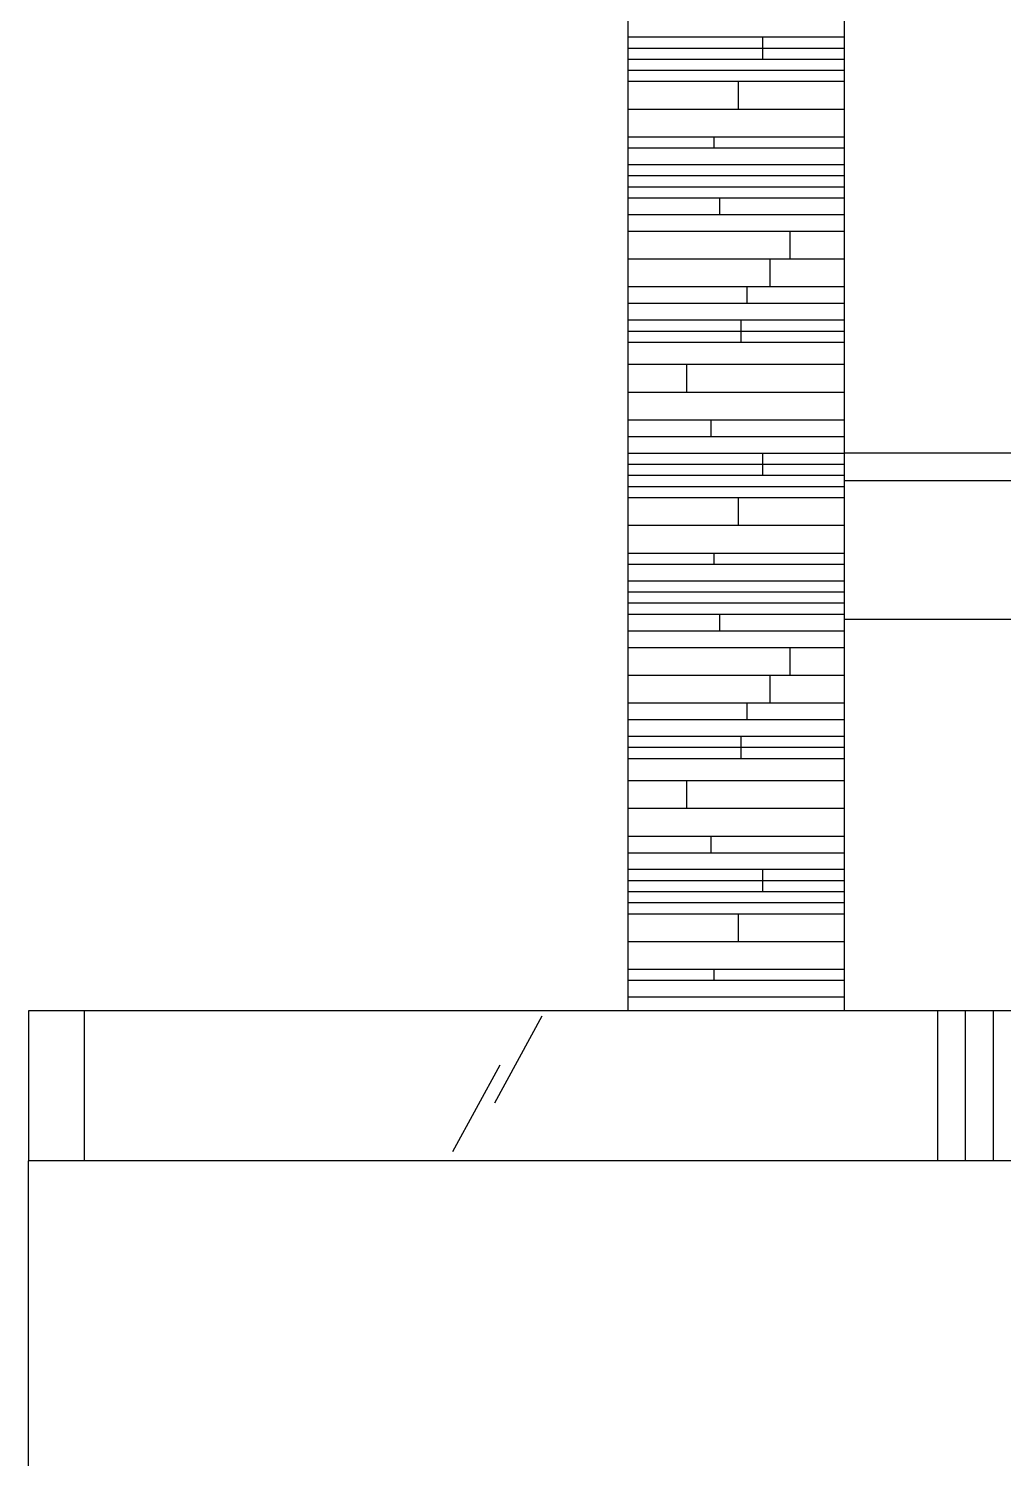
# Model space of a CAD drawing. Header units: millimetres. Extents: x -4228 to 27092, y -6721 to 984.
# Drawn here: x 24737.8 to 24913.4, y -2626.1 to -2368.5 of the extents above; entities that cross this region are included whole.
import ezdxf

# ---------------------------------------------------------------- set-up
doc = ezdxf.new("R2010")
doc.units = ezdxf.units.MM
doc.header["$LTSCALE"] = 50
for name, color, linetype in [('esquadrias', 3, 'Continuous'), ('guardacorpo', 2, 'Continuous'), ('PAREDES3', 2, 'Continuous'), ('pedras', 2, 'Continuous'), ('PENA_01', 3, 'Continuous')]:
    doc.layers.add(name, color=color, linetype=linetype)

msp = doc.modelspace()

# ---------------------------------------------------------------- linework, layer by layer
at = {"layer": 'esquadrias', "linetype": 'Continuous', "lineweight": 30}
for p, q in [((25135.21, -2545.46), (24737.76, -2545.46)), ((24737.76, -2545.46), (24737.76, -2572.46)), ((24747.76, -2545.46), (24747.76, -2572.46)), ((24901.51, -2545.46), (24901.51, -2572.46)), ((24906.51, -2545.46), (24906.51, -2572.46)), ((24911.51, -2545.46), (24911.51, -2572.46))]:
    msp.add_line(p, q, dxfattribs=at)
at = {"layer": 'guardacorpo', "color": 3, "linetype": 'Continuous', "lineweight": 30}
for p, q in [((25237.76, -2444.96), (24884.76, -2444.96)), ((25237.76, -2449.96), (24884.76, -2449.96))]:
    msp.add_line(p, q, dxfattribs=at)
at = {"layer": 'PAREDES3', "color": 3, "linetype": 'Continuous', "lineweight": 30}
for p, q in [((24845.76, -2545.46), (24845.76, -2244.96)), ((24884.76, -2545.46), (24884.76, -2244.96)), ((25311.46, -2474.96), (24884.76, -2474.96)), ((24737.76, -2882.46), (24737.76, -2572.46)), ((25067.71, -2572.46), (24737.76, -2572.46))]:
    msp.add_line(p, q, dxfattribs=at)
at = {"layer": 'pedras', "color": 53, "linetype": 'Continuous', "lineweight": 30}
for p, q in [((24845.76, -2369.96), (24884.76, -2369.96)), ((24870.04, -2373.96), (24870.04, -2369.96)), ((24845.76, -2371.96), (24884.76, -2371.96)), ((24845.76, -2373.96), (24884.76, -2373.96)), ((24845.76, -2375.96), (24884.76, -2375.96)), ((24845.76, -2377.96), (24884.76, -2377.96)), ((24865.65, -2382.96), (24865.65, -2377.96)), ((24845.76, -2382.96), (24884.76, -2382.96)), ((24845.76, -2387.96), (24884.76, -2387.96)), ((24861.25, -2389.96), (24861.25, -2387.96)), ((24845.76, -2389.96), (24884.76, -2389.96)), ((24845.76, -2392.96), (24884.76, -2392.96)), ((24845.76, -2394.96), (24884.76, -2394.96)), ((24845.76, -2396.96), (24884.76, -2396.96)), ((24845.76, -2398.96), (24884.76, -2398.96)), ((24862.29, -2401.96), (24862.29, -2398.96)), ((24845.76, -2401.96), (24884.76, -2401.96)), ((24845.76, -2404.96), (24884.76, -2404.96)), ((24874.95, -2409.96), (24874.95, -2404.96)), ((24845.76, -2409.96), (24884.76, -2409.96)), ((24871.33, -2414.96), (24871.33, -2409.96)), ((24845.76, -2414.96), (24884.76, -2414.96)), ((24867.2, -2417.96), (24867.2, -2414.96)), ((24845.76, -2417.96), (24884.76, -2417.96)), ((24845.76, -2420.96), (24884.76, -2420.96)), ((24866.16, -2424.96), (24866.16, -2420.96)), ((24845.76, -2422.96), (24884.76, -2422.96)), ((24845.76, -2424.96), (24884.76, -2424.96)), ((24845.76, -2428.96), (24884.76, -2428.96)), ((24856.34, -2433.96), (24856.34, -2428.96)), ((24845.76, -2433.96), (24884.76, -2433.96)), ((24845.76, -2438.96), (24884.76, -2438.96)), ((24860.74, -2441.96), (24860.74, -2438.96)), ((24845.76, -2441.96), (24884.76, -2441.96)), ((24845.76, -2444.96), (24884.76, -2444.96)), ((24870.04, -2448.96), (24870.04, -2444.96)), ((24845.76, -2446.96), (24884.76, -2446.96)), ((24845.76, -2448.96), (24884.76, -2448.96)), ((24845.76, -2450.96), (24884.76, -2450.96)), ((24845.76, -2452.96), (24884.76, -2452.96)), ((24865.65, -2457.96), (24865.65, -2452.96)), ((24845.76, -2457.96), (24884.76, -2457.96)), ((24845.76, -2462.96), (24884.76, -2462.96)), ((24861.25, -2464.96), (24861.25, -2462.96)), ((24845.76, -2464.96), (24884.76, -2464.96)), ((24845.76, -2467.96), (24884.76, -2467.96)), ((24845.76, -2469.96), (24884.76, -2469.96)), ((24845.76, -2471.96), (24884.76, -2471.96)), ((24845.76, -2473.96), (24884.76, -2473.96)), ((24862.29, -2476.96), (24862.29, -2473.96)), ((24845.76, -2476.96), (24884.76, -2476.96)), ((24845.76, -2479.96), (24884.76, -2479.96)), ((24874.95, -2484.96), (24874.95, -2479.96)), ((24845.76, -2484.96), (24884.76, -2484.96)), ((24871.33, -2489.96), (24871.33, -2484.96)), ((24845.76, -2489.96), (24884.76, -2489.96)), ((24867.2, -2492.96), (24867.2, -2489.96)), ((24845.76, -2492.96), (24884.76, -2492.96)), ((24845.76, -2495.96), (24884.76, -2495.96)), ((24866.16, -2499.96), (24866.16, -2495.96)), ((24845.76, -2497.96), (24884.76, -2497.96)), ((24845.76, -2499.96), (24884.76, -2499.96)), ((24845.76, -2503.96), (24884.76, -2503.96)), ((24856.34, -2508.96), (24856.34, -2503.96)), ((24845.76, -2508.96), (24884.76, -2508.96)), ((24845.76, -2513.96), (24884.76, -2513.96)), ((24860.74, -2516.96), (24860.74, -2513.96)), ((24845.76, -2516.96), (24884.76, -2516.96)), ((24845.76, -2519.96), (24884.76, -2519.96)), ((24845.76, -2521.96), (24884.76, -2521.96)), ((24870.04, -2523.96), (24870.04, -2519.96)), ((24845.76, -2523.96), (24884.76, -2523.96)), ((24845.76, -2525.96), (24884.76, -2525.96)), ((24845.76, -2527.96), (24884.76, -2527.96)), ((24865.65, -2532.96), (24865.65, -2527.96)), ((24845.76, -2532.96), (24884.76, -2532.96)), ((24845.76, -2537.96), (24884.76, -2537.96)), ((24845.76, -2539.96), (24884.76, -2539.96)), ((24861.25, -2539.96), (24861.25, -2537.96)), ((24845.76, -2542.96), (24884.76, -2542.96))]:
    msp.add_line(p, q, dxfattribs=at)
at = {"layer": 'PENA_01', "linetype": 'Continuous', "lineweight": 30}
for p, q in [((24821.75, -2562.02), (24830.29, -2546.38)), ((24814.2, -2570.83), (24822.74, -2555.19))]:
    msp.add_line(p, q, dxfattribs=at)

doc.saveas('drawing.dxf')
